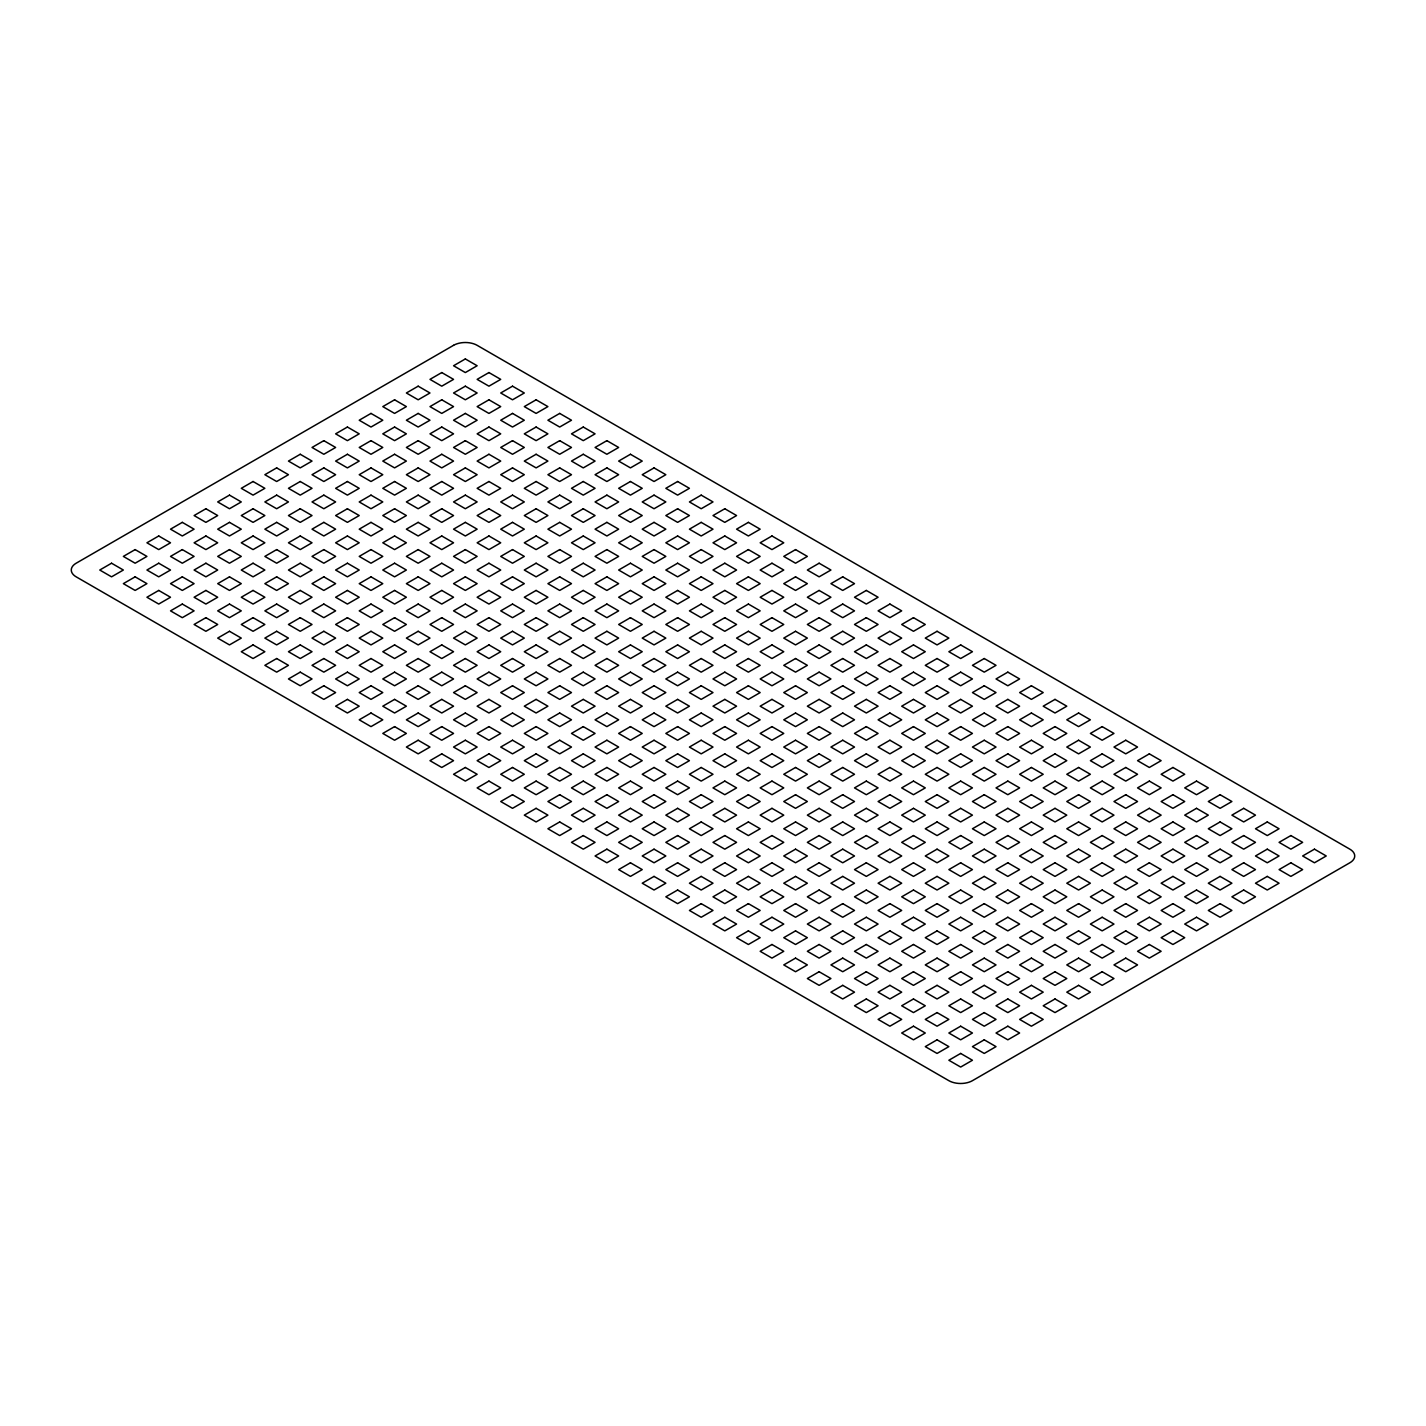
<?xml version="1.0" encoding="UTF-8"?>
<svg xmlns="http://www.w3.org/2000/svg" width="1426" height="1426" viewBox="0 0 1426 1426"><rect width="100%" height="100%" fill="white"/><g stroke="black" fill="none" stroke-linecap="round" stroke-linejoin="round"><path stroke-width="1.5" d="M453.557 345.324L76.166 563.217A16.684 9.626 0 0 0 76.166 576.835L948.86 1080.676A16.684 9.626 0 0 0 972.443 1080.676L1349.834 862.783A16.684 9.626 0 0 0 1349.834 849.165L477.14 345.324A16.684 9.626 0 0 0 453.557 345.324M111.549 563.217L99.767 570.026L111.549 576.835L123.349 570.026L111.549 563.217M135.131 549.598L123.349 556.407L135.131 563.217L146.931 556.407L135.131 549.598M158.732 535.98L146.931 542.789L158.732 549.598L170.514 542.789L158.732 535.98M182.314 522.362L170.514 529.171L182.314 535.98L194.096 529.171L182.314 522.362M205.897 508.743L194.096 515.552L205.897 522.362L217.697 515.552L205.897 508.743M229.479 495.125L217.697 501.934L229.479 508.743L241.279 501.934L229.479 495.125M253.062 481.507L241.279 488.316L253.062 495.125L264.862 488.316L253.062 481.507M276.662 467.888L264.862 474.698L276.662 481.507L288.444 474.698L276.662 467.888M300.244 454.27L288.444 461.079L300.244 467.888L312.027 461.079L300.244 454.27M323.827 440.652L312.027 447.461L323.827 454.27L335.627 447.461L323.827 440.652M347.409 427.034L335.627 433.843L347.409 440.652L359.209 433.843L347.409 427.034M370.992 413.415L359.209 420.224L370.992 427.034L382.792 420.224L370.992 413.415M394.592 399.797L382.792 406.606L394.592 413.415L406.374 406.606L394.592 399.797M418.174 386.179L406.374 392.988L418.174 399.797L429.975 392.988L418.174 386.179M441.757 372.56L429.975 379.369L441.757 386.179L453.557 379.369L441.757 372.56M465.339 358.942L453.557 365.751L465.339 372.56L477.14 365.751L465.339 358.942M135.131 576.835L123.349 583.644L135.131 590.435L146.931 583.644L135.131 576.835M158.732 563.217L146.931 570.026L158.732 576.835L170.514 570.026L158.732 563.217M182.314 549.598L170.514 556.407L182.314 563.217L194.096 556.407L182.314 549.598M205.897 535.98L194.096 542.789L205.897 549.598L217.697 542.789L205.897 535.98M229.479 522.362L217.697 529.171L229.479 535.98L241.279 529.171L229.479 522.362M253.062 508.743L241.279 515.552L253.062 522.362L264.862 515.552L253.062 508.743M276.662 495.125L264.862 501.934L276.662 508.743L288.444 501.934L276.662 495.125M300.244 481.507L288.444 488.316L300.244 495.125L312.027 488.316L300.244 481.507M323.827 467.888L312.027 474.698L323.827 481.507L335.627 474.698L323.827 467.888M347.409 454.27L335.627 461.079L347.409 467.888L359.209 461.079L347.409 454.27M370.992 440.652L359.209 447.461L370.992 454.27L382.792 447.461L370.992 440.652M394.592 427.034L382.792 433.843L394.592 440.652L406.374 433.843L394.592 427.034M418.174 413.415L406.374 420.224L418.174 427.034L429.975 420.224L418.174 413.415M441.757 399.797L429.975 406.606L441.757 413.415L453.557 406.606L441.757 399.797M465.339 386.179L453.557 392.988L465.339 399.797L477.14 392.988L465.339 386.179M488.94 372.56L477.14 379.369L488.94 386.179L500.722 379.369L488.94 372.56M158.732 590.435L146.931 597.244L158.732 604.054L170.514 597.244L158.732 590.435M182.314 576.835L170.514 583.644L182.314 590.435L194.096 583.644L182.314 576.835M205.897 563.217L194.096 570.026L205.897 576.835L217.697 570.026L205.897 563.217M229.479 549.598L217.697 556.407L229.479 563.217L241.279 556.407L229.479 549.598M253.062 535.98L241.279 542.789L253.062 549.598L264.862 542.789L253.062 535.98M276.662 522.362L264.862 529.171L276.662 535.98L288.444 529.171L276.662 522.362M300.244 508.743L288.444 515.552L300.244 522.362L312.027 515.552L300.244 508.743M323.827 495.125L312.027 501.934L323.827 508.743L335.627 501.934L323.827 495.125M347.409 481.507L335.627 488.316L347.409 495.125L359.209 488.316L347.409 481.507M370.992 467.888L359.209 474.698L370.992 481.507L382.792 474.698L370.992 467.888M394.592 454.27L382.792 461.079L394.592 467.888L406.374 461.079L394.592 454.27M418.174 440.652L406.374 447.461L418.174 454.27L429.975 447.461L418.174 440.652M441.757 427.034L429.975 433.843L441.757 440.652L453.557 433.843L441.757 427.034M465.339 413.415L453.557 420.224L465.339 427.034L477.14 420.224L465.339 413.415M488.94 399.797L477.14 406.606L488.94 413.415L500.722 406.606L488.94 399.797M512.522 386.179L500.722 392.988L512.522 399.797L524.305 392.988L512.522 386.179M182.314 604.054L170.514 610.863L182.314 617.672L194.096 610.863L182.314 604.054M205.897 590.435L194.096 597.244L205.897 604.054L217.697 597.244L205.897 590.435M229.479 576.835L217.697 583.644L229.479 590.435L241.279 583.644L229.479 576.835M253.062 563.217L241.279 570.026L253.062 576.835L264.862 570.026L253.062 563.217M276.662 549.598L264.862 556.407L276.662 563.217L288.444 556.407L276.662 549.598M300.244 535.98L288.444 542.789L300.244 549.598L312.027 542.789L300.244 535.98M323.827 522.362L312.027 529.171L323.827 535.98L335.627 529.171L323.827 522.362M347.409 508.743L335.627 515.552L347.409 522.362L359.209 515.552L347.409 508.743M370.992 495.125L359.209 501.934L370.992 508.743L382.792 501.934L370.992 495.125M394.592 481.507L382.792 488.316L394.592 495.125L406.374 488.316L394.592 481.507M418.174 467.888L406.374 474.698L418.174 481.507L429.975 474.698L418.174 467.888M441.757 454.27L429.975 461.079L441.757 467.888L453.557 461.079L441.757 454.27M465.339 440.652L453.557 447.461L465.339 454.27L477.14 447.461L465.339 440.652M488.94 427.034L477.14 433.843L488.94 440.652L500.722 433.843L488.94 427.034M512.522 413.415L500.722 420.224L512.522 427.034L524.305 420.224L512.522 413.415M536.105 399.797L524.305 406.606L536.105 413.415L547.905 406.606L536.105 399.797M205.897 617.672L194.096 624.481L205.897 631.29L217.697 624.481L205.897 617.672M229.479 604.054L217.697 610.863L229.479 617.672L241.279 610.863L229.479 604.054M253.062 590.435L241.279 597.244L253.062 604.054L264.862 597.244L253.062 590.435M276.662 576.835L264.862 583.644L276.662 590.435L288.444 583.644L276.662 576.835M300.244 563.217L288.444 570.026L300.244 576.835L312.027 570.026L300.244 563.217M323.827 549.598L312.027 556.407L323.827 563.217L335.627 556.407L323.827 549.598M347.409 535.98L335.627 542.789L347.409 549.598L359.209 542.789L347.409 535.98M370.992 522.362L359.209 529.171L370.992 535.98L382.792 529.171L370.992 522.362M394.592 508.743L382.792 515.552L394.592 522.362L406.374 515.552L394.592 508.743M418.174 495.125L406.374 501.934L418.174 508.743L429.975 501.934L418.174 495.125M441.757 481.507L429.975 488.316L441.757 495.125L453.557 488.316L441.757 481.507M465.339 467.888L453.557 474.698L465.339 481.507L477.14 474.698L465.339 467.888M488.94 454.27L477.14 461.079L488.94 467.888L500.722 461.079L488.94 454.27M512.522 440.652L500.722 447.461L512.522 454.27L524.305 447.461L512.522 440.652M536.105 427.034L524.305 433.843L536.105 440.652L547.905 433.843L536.105 427.034M559.687 413.415L547.905 420.224L559.687 427.034L571.487 420.224L559.687 413.415M229.479 631.29L217.697 638.099L229.479 644.909L241.279 638.099L229.479 631.29M253.062 617.672L241.279 624.481L253.062 631.29L264.862 624.481L253.062 617.672M276.662 604.054L264.862 610.863L276.662 617.672L288.444 610.863L276.662 604.054M300.244 590.435L288.444 597.244L300.244 604.054L312.027 597.244L300.244 590.435M323.827 576.835L312.027 583.644L323.827 590.435L335.627 583.644L323.827 576.835M347.409 563.217L335.627 570.026L347.409 576.835L359.209 570.026L347.409 563.217M370.992 549.598L359.209 556.407L370.992 563.217L382.792 556.407L370.992 549.598M394.592 535.98L382.792 542.789L394.592 549.598L406.374 542.789L394.592 535.98M418.174 522.362L406.374 529.171L418.174 535.98L429.975 529.171L418.174 522.362M441.757 508.743L429.975 515.552L441.757 522.362L453.557 515.552L441.757 508.743M465.339 495.125L453.557 501.934L465.339 508.743L477.14 501.934L465.339 495.125M488.94 481.507L477.14 488.316L488.94 495.125L500.722 488.316L488.94 481.507M512.522 467.888L500.722 474.698L512.522 481.507L524.305 474.698L512.522 467.888M536.105 454.27L524.305 461.079L536.105 467.888L547.905 461.079L536.105 454.27M559.687 440.652L547.905 447.461L559.687 454.27L571.487 447.461L559.687 440.652M583.27 427.034L571.487 433.843L583.27 440.652L595.07 433.843L583.27 427.034M253.062 644.909L241.279 651.718L253.062 658.527L264.862 651.718L253.062 644.909M276.662 631.29L264.862 638.099L276.662 644.909L288.444 638.099L276.662 631.29M300.244 617.672L288.444 624.481L300.244 631.29L312.027 624.481L300.244 617.672M323.827 604.054L312.027 610.863L323.827 617.672L335.627 610.863L323.827 604.054M347.409 590.435L335.627 597.244L347.409 604.054L359.209 597.244L347.409 590.435M370.992 576.835L359.209 583.644L370.992 590.435L382.792 583.644L370.992 576.835M394.592 563.217L382.792 570.026L394.592 576.835L406.374 570.026L394.592 563.217M418.174 549.598L406.374 556.407L418.174 563.217L429.975 556.407L418.174 549.598M441.757 535.98L429.975 542.789L441.757 549.598L453.557 542.789L441.757 535.98M465.339 522.362L453.557 529.171L465.339 535.98L477.14 529.171L465.339 522.362M488.94 508.743L477.14 515.552L488.94 522.362L500.722 515.552L488.94 508.743M512.522 495.125L500.722 501.934L512.522 508.743L524.305 501.934L512.522 495.125M536.105 481.507L524.305 488.316L536.105 495.125L547.905 488.316L536.105 481.507M559.687 467.888L547.905 474.698L559.687 481.507L571.487 474.698L559.687 467.888M583.27 454.27L571.487 461.079L583.27 467.888L595.07 461.079L583.27 454.27M606.87 440.652L595.07 447.461L606.87 454.27L618.652 447.461L606.87 440.652M276.662 658.527L264.862 665.336L276.662 672.145L288.444 665.336L276.662 658.527M300.244 644.909L288.444 651.718L300.244 658.527L312.027 651.718L300.244 644.909M323.827 631.29L312.027 638.099L323.827 644.909L335.627 638.099L323.827 631.29M347.409 617.672L335.627 624.481L347.409 631.29L359.209 624.481L347.409 617.672M370.992 604.054L359.209 610.863L370.992 617.672L382.792 610.863L370.992 604.054M394.592 590.435L382.792 597.244L394.592 604.054L406.374 597.244L394.592 590.435M418.174 576.835L406.374 583.644L418.174 590.435L429.975 583.644L418.174 576.835M441.757 563.217L429.975 570.026L441.757 576.835L453.557 570.026L441.757 563.217M465.339 549.598L453.557 556.407L465.339 563.217L477.14 556.407L465.339 549.598M488.94 535.98L477.14 542.789L488.94 549.598L500.722 542.789L488.94 535.98M512.522 522.362L500.722 529.171L512.522 535.98L524.305 529.171L512.522 522.362M536.105 508.743L524.305 515.552L536.105 522.362L547.905 515.552L536.105 508.743M559.687 495.125L547.905 501.934L559.687 508.743L571.487 501.934L559.687 495.125M583.27 481.507L571.487 488.316L583.27 495.125L595.07 488.316L583.27 481.507M606.87 467.888L595.07 474.698L606.87 481.507L618.652 474.698L606.87 467.888M630.452 454.27L618.652 461.079L630.452 467.888L642.235 461.079L630.452 454.27M300.244 672.145L288.444 678.954L300.244 685.763L312.027 678.954L300.244 672.145M323.827 658.527L312.027 665.336L323.827 672.145L335.627 665.336L323.827 658.527M347.409 644.909L335.627 651.718L347.409 658.527L359.209 651.718L347.409 644.909M370.992 631.29L359.209 638.099L370.992 644.909L382.792 638.099L370.992 631.29M394.592 617.672L382.792 624.481L394.592 631.29L406.374 624.481L394.592 617.672M418.174 604.054L406.374 610.863L418.174 617.672L429.975 610.863L418.174 604.054M441.757 590.435L429.975 597.244L441.757 604.054L453.557 597.244L441.757 590.435M465.339 576.835L453.557 583.644L465.339 590.435L477.14 583.644L465.339 576.835M488.94 563.217L477.14 570.026L488.94 576.835L500.722 570.026L488.94 563.217M512.522 549.598L500.722 556.407L512.522 563.217L524.305 556.407L512.522 549.598M536.105 535.98L524.305 542.789L536.105 549.598L547.905 542.789L536.105 535.98M559.687 522.362L547.905 529.171L559.687 535.98L571.487 529.171L559.687 522.362M583.27 508.743L571.487 515.552L583.27 522.362L595.07 515.552L583.27 508.743M606.87 495.125L595.07 501.934L606.87 508.743L618.652 501.934L606.87 495.125M630.452 481.507L618.652 488.316L630.452 495.125L642.235 488.316L630.452 481.507M654.035 467.888L642.235 474.698L654.035 481.507L665.835 474.698L654.035 467.888M323.827 685.763L312.027 692.573L323.827 699.382L335.627 692.573L323.827 685.763M347.409 672.145L335.627 678.954L347.409 685.763L359.209 678.954L347.409 672.145M370.992 658.527L359.209 665.336L370.992 672.145L382.792 665.336L370.992 658.527M394.592 644.909L382.792 651.718L394.592 658.527L406.374 651.718L394.592 644.909M418.174 631.29L406.374 638.099L418.174 644.909L429.975 638.099L418.174 631.29M441.757 617.672L429.975 624.481L441.757 631.29L453.557 624.481L441.757 617.672M465.339 604.054L453.557 610.863L465.339 617.672L477.14 610.863L465.339 604.054M488.94 590.435L477.14 597.244L488.94 604.054L500.722 597.244L488.94 590.435M512.522 576.835L500.722 583.644L512.522 590.435L524.305 583.644L512.522 576.835M536.105 563.217L524.305 570.026L536.105 576.835L547.905 570.026L536.105 563.217M559.687 549.598L547.905 556.407L559.687 563.217L571.487 556.407L559.687 549.598M583.27 535.98L571.487 542.789L583.27 549.598L595.07 542.789L583.27 535.98M606.87 522.362L595.07 529.171L606.87 535.98L618.652 529.171L606.87 522.362M630.452 508.743L618.652 515.552L630.452 522.362L642.235 515.552L630.452 508.743M654.035 495.125L642.235 501.934L654.035 508.743L665.835 501.934L654.035 495.125M677.617 481.507L665.835 488.316L677.617 495.125L689.418 488.316L677.617 481.507M347.409 699.382L335.627 706.191L347.409 713L359.209 706.191L347.409 699.382M370.992 685.763L359.209 692.573L370.992 699.382L382.792 692.573L370.992 685.763M394.592 672.145L382.792 678.954L394.592 685.763L406.374 678.954L394.592 672.145M418.174 658.527L406.374 665.336L418.174 672.145L429.975 665.336L418.174 658.527M441.757 644.909L429.975 651.718L441.757 658.527L453.557 651.718L441.757 644.909M465.339 631.29L453.557 638.099L465.339 644.909L477.14 638.099L465.339 631.29M488.94 617.672L477.14 624.481L488.94 631.29L500.722 624.481L488.94 617.672M512.522 604.054L500.722 610.863L512.522 617.672L524.305 610.863L512.522 604.054M536.105 590.435L524.305 597.244L536.105 604.054L547.905 597.244L536.105 590.435M559.687 576.835L547.905 583.644L559.687 590.435L571.487 583.644L559.687 576.835M583.27 563.217L571.487 570.026L583.27 576.835L595.07 570.026L583.27 563.217M606.87 549.598L595.07 556.407L606.87 563.217L618.652 556.407L606.87 549.598M630.452 535.98L618.652 542.789L630.452 549.598L642.235 542.789L630.452 535.98M654.035 522.362L642.235 529.171L654.035 535.98L665.835 529.171L654.035 522.362M677.617 508.743L665.835 515.552L677.617 522.362L689.418 515.552L677.617 508.743M701.2 495.125L689.418 501.934L701.2 508.743L713 501.934L701.2 495.125M370.992 713L359.209 719.809L370.992 726.618L382.792 719.809L370.992 713M394.592 699.382L382.792 706.191L394.592 713L406.374 706.191L394.592 699.382M418.174 685.763L406.374 692.573L418.174 699.382L429.975 692.573L418.174 685.763M441.757 672.145L429.975 678.954L441.757 685.763L453.557 678.954L441.757 672.145M465.339 658.527L453.557 665.336L465.339 672.145L477.14 665.336L465.339 658.527M488.94 644.909L477.14 651.718L488.94 658.527L500.722 651.718L488.94 644.909M512.522 631.29L500.722 638.099L512.522 644.909L524.305 638.099L512.522 631.29M536.105 617.672L524.305 624.481L536.105 631.29L547.905 624.481L536.105 617.672M559.687 604.054L547.905 610.863L559.687 617.672L571.487 610.863L559.687 604.054M583.27 590.435L571.487 597.244L583.27 604.054L595.07 597.244L583.27 590.435M606.87 576.835L595.07 583.644L606.87 590.435L618.652 583.644L606.87 576.835M630.452 563.217L618.652 570.026L630.452 576.835L642.235 570.026L630.452 563.217M654.035 549.598L642.235 556.407L654.035 563.217L665.835 556.407L654.035 549.598M677.617 535.98L665.835 542.789L677.617 549.598L689.418 542.789L677.617 535.98M701.2 522.362L689.418 529.171L701.2 535.98L713 529.171L701.2 522.362M724.8 508.743L713 515.552L724.8 522.362L736.582 515.552L724.8 508.743M394.592 726.618L382.792 733.427L394.592 740.237L406.374 733.427L394.592 726.618M418.174 713L406.374 719.809L418.174 726.618L429.975 719.809L418.174 713M441.757 699.382L429.975 706.191L441.757 713L453.557 706.191L441.757 699.382M465.339 685.763L453.557 692.573L465.339 699.382L477.14 692.573L465.339 685.763M488.94 672.145L477.14 678.954L488.94 685.763L500.722 678.954L488.94 672.145M512.522 658.527L500.722 665.336L512.522 672.145L524.305 665.336L512.522 658.527M536.105 644.909L524.305 651.718L536.105 658.527L547.905 651.718L536.105 644.909M559.687 631.29L547.905 638.099L559.687 644.909L571.487 638.099L559.687 631.29M583.27 617.672L571.487 624.481L583.27 631.29L595.07 624.481L583.27 617.672M606.87 604.054L595.07 610.863L606.87 617.672L618.652 610.863L606.87 604.054M630.452 590.435L618.652 597.244L630.452 604.054L642.235 597.244L630.452 590.435M654.035 576.835L642.235 583.644L654.035 590.435L665.835 583.644L654.035 576.835M677.617 563.217L665.835 570.026L677.617 576.835L689.418 570.026L677.617 563.217M701.2 549.598L689.418 556.407L701.2 563.217L713 556.407L701.2 549.598M724.8 535.98L713 542.789L724.8 549.598L736.582 542.789L724.8 535.98M748.383 522.362L736.582 529.171L748.383 535.98L760.165 529.171L748.383 522.362M418.174 740.237L406.374 747.046L418.174 753.855L429.975 747.046L418.174 740.237M441.757 726.618L429.975 733.427L441.757 740.237L453.557 733.427L441.757 726.618M465.339 713L453.557 719.809L465.339 726.618L477.14 719.809L465.339 713M488.94 699.382L477.14 706.191L488.94 713L500.722 706.191L488.94 699.382M512.522 685.763L500.722 692.573L512.522 699.382L524.305 692.573L512.522 685.763M536.105 672.145L524.305 678.954L536.105 685.763L547.905 678.954L536.105 672.145M559.687 658.527L547.905 665.336L559.687 672.145L571.487 665.336L559.687 658.527M583.27 644.909L571.487 651.718L583.27 658.527L595.07 651.718L583.27 644.909M606.87 631.29L595.07 638.099L606.87 644.909L618.652 638.099L606.87 631.29M630.452 617.672L618.652 624.481L630.452 631.29L642.235 624.481L630.452 617.672M654.035 604.054L642.235 610.863L654.035 617.672L665.835 610.863L654.035 604.054M677.617 590.435L665.835 597.244L677.617 604.054L689.418 597.244L677.617 590.435M701.2 576.835L689.418 583.644L701.2 590.435L713 583.644L701.2 576.835M724.8 563.217L713 570.026L724.8 576.835L736.582 570.026L724.8 563.217M748.383 549.598L736.582 556.407L748.383 563.217L760.165 556.407L748.383 549.598M771.965 535.98L760.165 542.789L771.965 549.598L783.765 542.789L771.965 535.98M441.757 753.855L429.975 760.664L441.757 767.473L453.557 760.664L441.757 753.855M465.339 740.237L453.557 747.046L465.339 753.855L477.14 747.046L465.339 740.237M488.94 726.618L477.14 733.427L488.94 740.237L500.722 733.427L488.94 726.618M512.522 713L500.722 719.809L512.522 726.618L524.305 719.809L512.522 713M536.105 699.382L524.305 706.191L536.105 713L547.905 706.191L536.105 699.382M559.687 685.763L547.905 692.573L559.687 699.382L571.487 692.573L559.687 685.763M583.27 672.145L571.487 678.954L583.27 685.763L595.07 678.954L583.27 672.145M606.87 658.527L595.07 665.336L606.87 672.145L618.652 665.336L606.87 658.527M630.452 644.909L618.652 651.718L630.452 658.527L642.235 651.718L630.452 644.909M654.035 631.29L642.235 638.099L654.035 644.909L665.835 638.099L654.035 631.29M677.617 617.672L665.835 624.481L677.617 631.29L689.418 624.481L677.617 617.672M701.2 604.054L689.418 610.863L701.2 617.672L713 610.863L701.2 604.054M724.8 590.435L713 597.244L724.8 604.054L736.582 597.244L724.8 590.435M748.383 576.835L736.582 583.644L748.383 590.435L760.165 583.644L748.383 576.835M771.965 563.217L760.165 570.026L771.965 576.835L783.765 570.026L771.965 563.217M795.548 549.598L783.765 556.407L795.548 563.217L807.348 556.407L795.548 549.598M465.339 767.473L453.557 774.282L465.339 781.091L477.14 774.282L465.339 767.473M488.94 753.855L477.14 760.664L488.94 767.473L500.722 760.664L488.94 753.855M512.522 740.237L500.722 747.046L512.522 753.855L524.305 747.046L512.522 740.237M536.105 726.618L524.305 733.427L536.105 740.237L547.905 733.427L536.105 726.618M559.687 713L547.905 719.809L559.687 726.618L571.487 719.809L559.687 713M583.27 699.382L571.487 706.191L583.27 713L595.07 706.191L583.27 699.382M606.87 685.763L595.07 692.573L606.87 699.382L618.652 692.573L606.87 685.763M630.452 672.145L618.652 678.954L630.452 685.763L642.235 678.954L630.452 672.145M654.035 658.527L642.235 665.336L654.035 672.145L665.835 665.336L654.035 658.527M677.617 644.909L665.835 651.718L677.617 658.527L689.418 651.718L677.617 644.909M701.2 631.29L689.418 638.099L701.2 644.909L713 638.099L701.2 631.29M724.8 617.672L713 624.481L724.8 631.29L736.582 624.481L724.8 617.672M748.383 604.054L736.582 610.863L748.383 617.672L760.165 610.863L748.383 604.054M771.965 590.435L760.165 597.244L771.965 604.054L783.765 597.244L771.965 590.435M795.548 576.835L783.765 583.644L795.548 590.435L807.348 583.644L795.548 576.835M819.13 563.217L807.348 570.026L819.13 576.835L830.93 570.026L819.13 563.217M488.94 781.091L477.14 787.901L488.94 794.71L500.722 787.901L488.94 781.091M512.522 767.473L500.722 774.282L512.522 781.091L524.305 774.282L512.522 767.473M536.105 753.855L524.305 760.664L536.105 767.473L547.905 760.664L536.105 753.855M559.687 740.237L547.905 747.046L559.687 753.855L571.487 747.046L559.687 740.237M583.27 726.618L571.487 733.427L583.27 740.237L595.07 733.427L583.27 726.618M606.87 713L595.07 719.809L606.87 726.618L618.652 719.809L606.87 713M630.452 699.382L618.652 706.191L630.452 713L642.235 706.191L630.452 699.382M654.035 685.763L642.235 692.573L654.035 699.382L665.835 692.573L654.035 685.763M677.617 672.145L665.835 678.954L677.617 685.763L689.418 678.954L677.617 672.145M701.2 658.527L689.418 665.336L701.2 672.145L713 665.336L701.2 658.527M724.8 644.909L713 651.718L724.8 658.527L736.582 651.718L724.8 644.909M748.383 631.29L736.582 638.099L748.383 644.909L760.165 638.099L748.383 631.29M771.965 617.672L760.165 624.481L771.965 631.29L783.765 624.481L771.965 617.672M795.548 604.054L783.765 610.863L795.548 617.672L807.348 610.863L795.548 604.054M819.13 590.435L807.348 597.244L819.13 604.054L830.93 597.244L819.13 590.435M842.73 576.835L830.93 583.644L842.73 590.435L854.513 583.644L842.73 576.835M512.522 794.71L500.722 801.519L512.522 808.328L524.305 801.519L512.522 794.71M536.105 781.091L524.305 787.901L536.105 794.71L547.905 787.901L536.105 781.091M559.687 767.473L547.905 774.282L559.687 781.091L571.487 774.282L559.687 767.473M583.27 753.855L571.487 760.664L583.27 767.473L595.07 760.664L583.27 753.855M606.87 740.237L595.07 747.046L606.87 753.855L618.652 747.046L606.87 740.237M630.452 726.618L618.652 733.427L630.452 740.237L642.235 733.427L630.452 726.618M654.035 713L642.235 719.809L654.035 726.618L665.835 719.809L654.035 713M677.617 699.382L665.835 706.191L677.617 713L689.418 706.191L677.617 699.382M701.2 685.763L689.418 692.573L701.2 699.382L713 692.573L701.2 685.763M724.8 672.145L713 678.954L724.8 685.763L736.582 678.954L724.8 672.145M748.383 658.527L736.582 665.336L748.383 672.145L760.165 665.336L748.383 658.527M771.965 644.909L760.165 651.718L771.965 658.527L783.765 651.718L771.965 644.909M795.548 631.29L783.765 638.099L795.548 644.909L807.348 638.099L795.548 631.29M819.13 617.672L807.348 624.481L819.13 631.29L830.93 624.481L819.13 617.672M842.73 604.054L830.93 610.863L842.73 617.672L854.513 610.863L842.73 604.054M866.313 590.435L854.513 597.244L866.313 604.054L878.095 597.244L866.313 590.435M536.105 808.328L524.305 815.137L536.105 821.946L547.905 815.137L536.105 808.328M559.687 794.71L547.905 801.519L559.687 808.328L571.487 801.519L559.687 794.71M583.27 781.091L571.487 787.901L583.27 794.71L595.07 787.901L583.27 781.091M606.87 767.473L595.07 774.282L606.87 781.091L618.652 774.282L606.87 767.473M630.452 753.855L618.652 760.664L630.452 767.473L642.235 760.664L630.452 753.855M654.035 740.237L642.235 747.046L654.035 753.855L665.835 747.046L654.035 740.237M677.617 726.618L665.835 733.427L677.617 740.237L689.418 733.427L677.617 726.618M701.2 713L689.418 719.809L701.2 726.618L713 719.809L701.2 713M724.8 699.382L713 706.191L724.8 713L736.582 706.191L724.8 699.382M748.383 685.763L736.582 692.573L748.383 699.382L760.165 692.573L748.383 685.763M771.965 672.145L760.165 678.954L771.965 685.763L783.765 678.954L771.965 672.145M795.548 658.527L783.765 665.336L795.548 672.145L807.348 665.336L795.548 658.527M819.13 644.909L807.348 651.718L819.13 658.527L830.93 651.718L819.13 644.909M842.73 631.29L830.93 638.099L842.73 644.909L854.513 638.099L842.73 631.29M866.313 617.672L854.513 624.481L866.313 631.29L878.095 624.481L866.313 617.672M889.895 604.054L878.095 610.863L889.895 617.672L901.695 610.863L889.895 604.054M559.687 821.946L547.905 828.756L559.687 835.565L571.487 828.756L559.687 821.946M583.27 808.328L571.487 815.137L583.27 821.946L595.07 815.137L583.27 808.328M606.87 794.71L595.07 801.519L606.87 808.328L618.652 801.519L606.87 794.71M630.452 781.091L618.652 787.901L630.452 794.71L642.235 787.901L630.452 781.091M654.035 767.473L642.235 774.282L654.035 781.091L665.835 774.282L654.035 767.473M677.617 753.855L665.835 760.664L677.617 767.473L689.418 760.664L677.617 753.855M701.2 740.237L689.418 747.046L701.2 753.855L713 747.046L701.2 740.237M724.8 726.618L713 733.427L724.8 740.237L736.582 733.427L724.8 726.618M748.383 713L736.582 719.809L748.383 726.618L760.165 719.809L748.383 713M771.965 699.382L760.165 706.191L771.965 713L783.765 706.191L771.965 699.382M795.548 685.763L783.765 692.573L795.548 699.382L807.348 692.573L795.548 685.763M819.13 672.145L807.348 678.954L819.13 685.763L830.93 678.954L819.13 672.145M842.73 658.527L830.93 665.336L842.73 672.145L854.513 665.336L842.73 658.527M866.313 644.909L854.513 651.718L866.313 658.527L878.095 651.718L866.313 644.909M889.895 631.29L878.095 638.099L889.895 644.909L901.695 638.099L889.895 631.29M913.478 617.672L901.695 624.481L913.478 631.29L925.278 624.481L913.478 617.672M583.27 835.565L571.487 842.356L583.27 849.165L595.07 842.356L583.27 835.565M606.87 821.946L595.07 828.756L606.87 835.565L618.652 828.756L606.87 821.946M630.452 808.328L618.652 815.137L630.452 821.946L642.235 815.137L630.452 808.328M654.035 794.71L642.235 801.519L654.035 808.328L665.835 801.519L654.035 794.71M677.617 781.091L665.835 787.901L677.617 794.71L689.418 787.901L677.617 781.091M701.2 767.473L689.418 774.282L701.2 781.091L713 774.282L701.2 767.473M724.8 753.855L713 760.664L724.8 767.473L736.582 760.664L724.8 753.855M748.383 740.237L736.582 747.046L748.383 753.855L760.165 747.046L748.383 740.237M771.965 726.618L760.165 733.427L771.965 740.237L783.765 733.427L771.965 726.618M795.548 713L783.765 719.809L795.548 726.618L807.348 719.809L795.548 713M819.13 699.382L807.348 706.191L819.13 713L830.93 706.191L819.13 699.382M842.73 685.763L830.93 692.573L842.73 699.382L854.513 692.573L842.73 685.763M866.313 672.145L854.513 678.954L866.313 685.763L878.095 678.954L866.313 672.145M889.895 658.527L878.095 665.336L889.895 672.145L901.695 665.336L889.895 658.527M913.478 644.909L901.695 651.718L913.478 658.527L925.278 651.718L913.478 644.909M937.06 631.29L925.278 638.099L937.06 644.909L948.86 638.099L937.06 631.29M606.87 849.165L595.07 855.974L606.87 862.783L618.652 855.974L606.87 849.165M630.452 835.565L618.652 842.356L630.452 849.165L642.235 842.356L630.452 835.565M654.035 821.946L642.235 828.756L654.035 835.565L665.835 828.756L654.035 821.946M677.617 808.328L665.835 815.137L677.617 821.946L689.418 815.137L677.617 808.328M701.2 794.71L689.418 801.519L701.2 808.328L713 801.519L701.2 794.71M724.8 781.091L713 787.901L724.8 794.71L736.582 787.901L724.8 781.091M748.383 767.473L736.582 774.282L748.383 781.091L760.165 774.282L748.383 767.473M771.965 753.855L760.165 760.664L771.965 767.473L783.765 760.664L771.965 753.855M795.548 740.237L783.765 747.046L795.548 753.855L807.348 747.046L795.548 740.237M819.13 726.618L807.348 733.427L819.13 740.237L830.93 733.427L819.13 726.618M842.73 713L830.93 719.809L842.73 726.618L854.513 719.809L842.73 713M866.313 699.382L854.513 706.191L866.313 713L878.095 706.191L866.313 699.382M889.895 685.763L878.095 692.573L889.895 699.382L901.695 692.573L889.895 685.763M913.478 672.145L901.695 678.954L913.478 685.763L925.278 678.954L913.478 672.145M937.06 658.527L925.278 665.336L937.06 672.145L948.86 665.336L937.06 658.527M960.661 644.909L948.86 651.718L960.661 658.527L972.443 651.718L960.661 644.909M630.452 862.783L618.652 869.593L630.452 876.402L642.235 869.593L630.452 862.783M654.035 849.165L642.235 855.974L654.035 862.783L665.835 855.974L654.035 849.165M677.617 835.565L665.835 842.356L677.617 849.165L689.418 842.356L677.617 835.565M701.2 821.946L689.418 828.756L701.2 835.565L713 828.756L701.2 821.946M724.8 808.328L713 815.137L724.8 821.946L736.582 815.137L724.8 808.328M748.383 794.71L736.582 801.519L748.383 808.328L760.165 801.519L748.383 794.71M771.965 781.091L760.165 787.901L771.965 794.71L783.765 787.901L771.965 781.091M795.548 767.473L783.765 774.282L795.548 781.091L807.348 774.282L795.548 767.473M819.13 753.855L807.348 760.664L819.13 767.473L830.93 760.664L819.13 753.855M842.73 740.237L830.93 747.046L842.73 753.855L854.513 747.046L842.73 740.237M866.313 726.618L854.513 733.427L866.313 740.237L878.095 733.427L866.313 726.618M889.895 713L878.095 719.809L889.895 726.618L901.695 719.809L889.895 713M913.478 699.382L901.695 706.191L913.478 713L925.278 706.191L913.478 699.382M937.06 685.763L925.278 692.573L937.06 699.382L948.86 692.573L937.06 685.763M960.661 672.145L948.86 678.954L960.661 685.763L972.443 678.954L960.661 672.145M984.243 658.527L972.443 665.336L984.243 672.145L996.025 665.336L984.243 658.527M654.035 876.402L642.235 883.211L654.035 890.02L665.835 883.211L654.035 876.402M677.617 862.783L665.835 869.593L677.617 876.402L689.418 869.593L677.617 862.783M701.2 849.165L689.418 855.974L701.2 862.783L713 855.974L701.2 849.165M724.8 835.565L713 842.356L724.8 849.165L736.582 842.356L724.8 835.565M748.383 821.946L736.582 828.756L748.383 835.565L760.165 828.756L748.383 821.946M771.965 808.328L760.165 815.137L771.965 821.946L783.765 815.137L771.965 808.328M795.548 794.71L783.765 801.519L795.548 808.328L807.348 801.519L795.548 794.71M819.13 781.091L807.348 787.901L819.13 794.71L830.93 787.901L819.13 781.091M842.73 767.473L830.93 774.282L842.73 781.091L854.513 774.282L842.73 767.473M866.313 753.855L854.513 760.664L866.313 767.473L878.095 760.664L866.313 753.855M889.895 740.237L878.095 747.046L889.895 753.855L901.695 747.046L889.895 740.237M913.478 726.618L901.695 733.427L913.478 740.237L925.278 733.427L913.478 726.618M937.06 713L925.278 719.809L937.06 726.618L948.86 719.809L937.06 713M960.661 699.382L948.86 706.191L960.661 713L972.443 706.191L960.661 699.382M984.243 685.763L972.443 692.573L984.243 699.382L996.025 692.573L984.243 685.763M1007.825 672.145L996.025 678.954L1007.825 685.763L1019.626 678.954L1007.825 672.145M677.617 890.02L665.835 896.829L677.617 903.638L689.418 896.829L677.617 890.02M701.2 876.402L689.418 883.211L701.2 890.02L713 883.211L701.2 876.402M724.8 862.783L713 869.593L724.8 876.402L736.582 869.593L724.8 862.783M748.383 849.165L736.582 855.974L748.383 862.783L760.165 855.974L748.383 849.165M771.965 835.565L760.165 842.356L771.965 849.165L783.765 842.356L771.965 835.565M795.548 821.946L783.765 828.756L795.548 835.565L807.348 828.756L795.548 821.946M819.13 808.328L807.348 815.137L819.13 821.946L830.93 815.137L819.13 808.328M842.73 794.71L830.93 801.519L842.73 808.328L854.513 801.519L842.73 794.71M866.313 781.091L854.513 787.901L866.313 794.71L878.095 787.901L866.313 781.091M889.895 767.473L878.095 774.282L889.895 781.091L901.695 774.282L889.895 767.473M913.478 753.855L901.695 760.664L913.478 767.473L925.278 760.664L913.478 753.855M937.06 740.237L925.278 747.046L937.06 753.855L948.86 747.046L937.06 740.237M960.661 726.618L948.86 733.427L960.661 740.237L972.443 733.427L960.661 726.618M984.243 713L972.443 719.809L984.243 726.618L996.025 719.809L984.243 713M1007.825 699.382L996.025 706.191L1007.825 713L1019.626 706.191L1007.825 699.382M1031.408 685.763L1019.626 692.573L1031.408 699.382L1043.208 692.573L1031.408 685.763M701.2 903.638L689.418 910.448L701.2 917.257L713 910.448L701.2 903.638M724.8 890.02L713 896.829L724.8 903.638L736.582 896.829L724.8 890.02M748.383 876.402L736.582 883.211L748.383 890.02L760.165 883.211L748.383 876.402M771.965 862.783L760.165 869.593L771.965 876.402L783.765 869.593L771.965 862.783M795.548 849.165L783.765 855.974L795.548 862.783L807.348 855.974L795.548 849.165M819.13 835.565L807.348 842.356L819.13 849.165L830.93 842.356L819.13 835.565M842.73 821.946L830.93 828.756L842.73 835.565L854.513 828.756L842.73 821.946M866.313 808.328L854.513 815.137L866.313 821.946L878.095 815.137L866.313 808.328M889.895 794.71L878.095 801.519L889.895 808.328L901.695 801.519L889.895 794.71M913.478 781.091L901.695 787.901L913.478 794.71L925.278 787.901L913.478 781.091M937.06 767.473L925.278 774.282L937.06 781.091L948.86 774.282L937.06 767.473M960.661 753.855L948.86 760.664L960.661 767.473L972.443 760.664L960.661 753.855M984.243 740.237L972.443 747.046L984.243 753.855L996.025 747.046L984.243 740.237M1007.825 726.618L996.025 733.427L1007.825 740.237L1019.626 733.427L1007.825 726.618M1031.408 713L1019.626 719.809L1031.408 726.618L1043.208 719.809L1031.408 713M1055.008 699.382L1043.208 706.191L1055.008 713L1066.791 706.191L1055.008 699.382M724.8 917.257L713 924.066L724.8 930.875L736.582 924.066L724.8 917.257M748.383 903.638L736.582 910.448L748.383 917.257L760.165 910.448L748.383 903.638M771.965 890.02L760.165 896.829L771.965 903.638L783.765 896.829L771.965 890.02M795.548 876.402L783.765 883.211L795.548 890.02L807.348 883.211L795.548 876.402M819.13 862.783L807.348 869.593L819.13 876.402L830.93 869.593L819.13 862.783M842.73 849.165L830.93 855.974L842.73 862.783L854.513 855.974L842.73 849.165M866.313 835.565L854.513 842.356L866.313 849.165L878.095 842.356L866.313 835.565M889.895 821.946L878.095 828.756L889.895 835.565L901.695 828.756L889.895 821.946M913.478 808.328L901.695 815.137L913.478 821.946L925.278 815.137L913.478 808.328M937.06 794.71L925.278 801.519L937.06 808.328L948.86 801.519L937.06 794.71M960.661 781.091L948.86 787.901L960.661 794.71L972.443 787.901L960.661 781.091M984.243 767.473L972.443 774.282L984.243 781.091L996.025 774.282L984.243 767.473M1007.825 753.855L996.025 760.664L1007.825 767.473L1019.626 760.664L1007.825 753.855M1031.408 740.237L1019.626 747.046L1031.408 753.855L1043.208 747.046L1031.408 740.237M1055.008 726.618L1043.208 733.427L1055.008 740.237L1066.791 733.427L1055.008 726.618M1078.591 713L1066.791 719.809L1078.591 726.618L1090.373 719.809L1078.591 713M748.383 930.875L736.582 937.684L748.383 944.493L760.165 937.684L748.383 930.875M771.965 917.257L760.165 924.066L771.965 930.875L783.765 924.066L771.965 917.257M795.548 903.638L783.765 910.448L795.548 917.257L807.348 910.448L795.548 903.638M819.13 890.02L807.348 896.829L819.13 903.638L830.93 896.829L819.13 890.02M842.73 876.402L830.93 883.211L842.73 890.02L854.513 883.211L842.73 876.402M866.313 862.783L854.513 869.593L866.313 876.402L878.095 869.593L866.313 862.783M889.895 849.165L878.095 855.974L889.895 862.783L901.695 855.974L889.895 849.165M913.478 835.565L901.695 842.356L913.478 849.165L925.278 842.356L913.478 835.565M937.06 821.946L925.278 828.756L937.06 835.565L948.86 828.756L937.06 821.946M960.661 808.328L948.86 815.137L960.661 821.946L972.443 815.137L960.661 808.328M984.243 794.71L972.443 801.519L984.243 808.328L996.025 801.519L984.243 794.71M1007.825 781.091L996.025 787.901L1007.825 794.71L1019.626 787.901L1007.825 781.091M1031.408 767.473L1019.626 774.282L1031.408 781.091L1043.208 774.282L1031.408 767.473M1055.008 753.855L1043.208 760.664L1055.008 767.473L1066.791 760.664L1055.008 753.855M1078.591 740.237L1066.791 747.046L1078.591 753.855L1090.373 747.046L1078.591 740.237M1102.173 726.618L1090.373 733.427L1102.173 740.237L1113.973 733.427L1102.173 726.618M771.965 944.493L760.165 951.302L771.965 958.112L783.765 951.302L771.965 944.493M795.548 930.875L783.765 937.684L795.548 944.493L807.348 937.684L795.548 930.875M819.13 917.257L807.348 924.066L819.13 930.875L830.93 924.066L819.13 917.257M842.73 903.638L830.93 910.448L842.73 917.257L854.513 910.448L842.73 903.638M866.313 890.02L854.513 896.829L866.313 903.638L878.095 896.829L866.313 890.02M889.895 876.402L878.095 883.211L889.895 890.02L901.695 883.211L889.895 876.402M913.478 862.783L901.695 869.593L913.478 876.402L925.278 869.593L913.478 862.783M937.06 849.165L925.278 855.974L937.06 862.783L948.86 855.974L937.06 849.165M960.661 835.565L948.86 842.356L960.661 849.165L972.443 842.356L960.661 835.565M984.243 821.946L972.443 828.756L984.243 835.565L996.025 828.756L984.243 821.946M1007.825 808.328L996.025 815.137L1007.825 821.946L1019.626 815.137L1007.825 808.328M1031.408 794.71L1019.626 801.519L1031.408 808.328L1043.208 801.519L1031.408 794.71M1055.008 781.091L1043.208 787.901L1055.008 794.71L1066.791 787.901L1055.008 781.091M1078.591 767.473L1066.791 774.282L1078.591 781.091L1090.373 774.282L1078.591 767.473M1102.173 753.855L1090.373 760.664L1102.173 767.473L1113.973 760.664L1102.173 753.855M1125.756 740.237L1113.973 747.046L1125.756 753.855L1137.556 747.046L1125.756 740.237M795.548 958.112L783.765 964.921L795.548 971.73L807.348 964.921L795.548 958.112M819.13 944.493L807.348 951.302L819.13 958.112L830.93 951.302L819.13 944.493M842.73 930.875L830.93 937.684L842.73 944.493L854.513 937.684L842.73 930.875M866.313 917.257L854.513 924.066L866.313 930.875L878.095 924.066L866.313 917.257M889.895 903.638L878.095 910.448L889.895 917.257L901.695 910.448L889.895 903.638M913.478 890.02L901.695 896.829L913.478 903.638L925.278 896.829L913.478 890.02M937.06 876.402L925.278 883.211L937.06 890.02L948.86 883.211L937.06 876.402M960.661 862.783L948.86 869.593L960.661 876.402L972.443 869.593L960.661 862.783M984.243 849.165L972.443 855.974L984.243 862.783L996.025 855.974L984.243 849.165M1007.825 835.565L996.025 842.356L1007.825 849.165L1019.626 842.356L1007.825 835.565M1031.408 821.946L1019.626 828.756L1031.408 835.565L1043.208 828.756L1031.408 821.946M1055.008 808.328L1043.208 815.137L1055.008 821.946L1066.791 815.137L1055.008 808.328M1078.591 794.71L1066.791 801.519L1078.591 808.328L1090.373 801.519L1078.591 794.71M1102.173 781.091L1090.373 787.901L1102.173 794.71L1113.973 787.901L1102.173 781.091M1125.756 767.473L1113.973 774.282L1125.756 781.091L1137.556 774.282L1125.756 767.473M1149.338 753.855L1137.556 760.664L1149.338 767.473L1161.138 760.664L1149.338 753.855M819.13 971.73L807.348 978.539L819.13 985.348L830.93 978.539L819.13 971.73M842.73 958.112L830.93 964.921L842.73 971.73L854.513 964.921L842.73 958.112M866.313 944.493L854.513 951.302L866.313 958.112L878.095 951.302L866.313 944.493M889.895 930.875L878.095 937.684L889.895 944.493L901.695 937.684L889.895 930.875M913.478 917.257L901.695 924.066L913.478 930.875L925.278 924.066L913.478 917.257M937.06 903.638L925.278 910.448L937.06 917.257L948.86 910.448L937.06 903.638M960.661 890.02L948.86 896.829L960.661 903.638L972.443 896.829L960.661 890.02M984.243 876.402L972.443 883.211L984.243 890.02L996.025 883.211L984.243 876.402M1007.825 862.783L996.025 869.593L1007.825 876.402L1019.626 869.593L1007.825 862.783M1031.408 849.165L1019.626 855.974L1031.408 862.783L1043.208 855.974L1031.408 849.165M1055.008 835.565L1043.208 842.356L1055.008 849.165L1066.791 842.356L1055.008 835.565M1078.591 821.946L1066.791 828.756L1078.591 835.565L1090.373 828.756L1078.591 821.946M1102.173 808.328L1090.373 815.137L1102.173 821.946L1113.973 815.137L1102.173 808.328M1125.756 794.71L1113.973 801.519L1125.756 808.328L1137.556 801.519L1125.756 794.71M1149.338 781.091L1137.556 787.901L1149.338 794.71L1161.138 787.901L1149.338 781.091M1172.938 767.473L1161.138 774.282L1172.938 781.091L1184.721 774.282L1172.938 767.473M842.73 985.348L830.93 992.157L842.73 998.966L854.513 992.157L842.73 985.348M866.313 971.73L854.513 978.539L866.313 985.348L878.095 978.539L866.313 971.73M889.895 958.112L878.095 964.921L889.895 971.73L901.695 964.921L889.895 958.112M913.478 944.493L901.695 951.302L913.478 958.112L925.278 951.302L913.478 944.493M937.06 930.875L925.278 937.684L937.06 944.493L948.86 937.684L937.06 930.875M960.661 917.257L948.86 924.066L960.661 930.875L972.443 924.066L960.661 917.257M984.243 903.638L972.443 910.448L984.243 917.257L996.025 910.448L984.243 903.638M1007.825 890.02L996.025 896.829L1007.825 903.638L1019.626 896.829L1007.825 890.02M1031.408 876.402L1019.626 883.211L1031.408 890.02L1043.208 883.211L1031.408 876.402M1055.008 862.783L1043.208 869.593L1055.008 876.402L1066.791 869.593L1055.008 862.783M1078.591 849.165L1066.791 855.974L1078.591 862.783L1090.373 855.974L1078.591 849.165M1102.173 835.565L1090.373 842.356L1102.173 849.165L1113.973 842.356L1102.173 835.565M1125.756 821.946L1113.973 828.756L1125.756 835.565L1137.556 828.756L1125.756 821.946M1149.338 808.328L1137.556 815.137L1149.338 821.946L1161.138 815.137L1149.338 808.328M1172.938 794.71L1161.138 801.519L1172.938 808.328L1184.721 801.519L1172.938 794.71M1196.521 781.091L1184.721 787.901L1196.521 794.71L1208.303 787.901L1196.521 781.091M866.313 998.966L854.513 1005.776L866.313 1012.585L878.095 1005.776L866.313 998.966M889.895 985.348L878.095 992.157L889.895 998.966L901.695 992.157L889.895 985.348M913.478 971.73L901.695 978.539L913.478 985.348L925.278 978.539L913.478 971.73M937.06 958.112L925.278 964.921L937.06 971.73L948.86 964.921L937.06 958.112M960.661 944.493L948.86 951.302L960.661 958.112L972.443 951.302L960.661 944.493M984.243 930.875L972.443 937.684L984.243 944.493L996.025 937.684L984.243 930.875M1007.825 917.257L996.025 924.066L1007.825 930.875L1019.626 924.066L1007.825 917.257M1031.408 903.638L1019.626 910.448L1031.408 917.257L1043.208 910.448L1031.408 903.638M1055.008 890.02L1043.208 896.829L1055.008 903.638L1066.791 896.829L1055.008 890.02M1078.591 876.402L1066.791 883.211L1078.591 890.02L1090.373 883.211L1078.591 876.402M1102.173 862.783L1090.373 869.593L1102.173 876.402L1113.973 869.593L1102.173 862.783M1125.756 849.165L1113.973 855.974L1125.756 862.783L1137.556 855.974L1125.756 849.165M1149.338 835.565L1137.556 842.356L1149.338 849.165L1161.138 842.356L1149.338 835.565M1172.938 821.946L1161.138 828.756L1172.938 835.565L1184.721 828.756L1172.938 821.946M1196.521 808.328L1184.721 815.137L1196.521 821.946L1208.303 815.137L1196.521 808.328M1220.103 794.71L1208.303 801.519L1220.103 808.328L1231.904 801.519L1220.103 794.71M889.895 1012.585L878.095 1019.394L889.895 1026.203L901.695 1019.394L889.895 1012.585M913.478 998.966L901.695 1005.776L913.478 1012.585L925.278 1005.776L913.478 998.966M937.06 985.348L925.278 992.157L937.06 998.966L948.86 992.157L937.06 985.348M960.661 971.73L948.86 978.539L960.661 985.348L972.443 978.539L960.661 971.73M984.243 958.112L972.443 964.921L984.243 971.73L996.025 964.921L984.243 958.112M1007.825 944.493L996.025 951.302L1007.825 958.112L1019.626 951.302L1007.825 944.493M1031.408 930.875L1019.626 937.684L1031.408 944.493L1043.208 937.684L1031.408 930.875M1055.008 917.257L1043.208 924.066L1055.008 930.875L1066.791 924.066L1055.008 917.257M1078.591 903.638L1066.791 910.448L1078.591 917.257L1090.373 910.448L1078.591 903.638M1102.173 890.02L1090.373 896.829L1102.173 903.638L1113.973 896.829L1102.173 890.02M1125.756 876.402L1113.973 883.211L1125.756 890.02L1137.556 883.211L1125.756 876.402M1149.338 862.783L1137.556 869.593L1149.338 876.402L1161.138 869.593L1149.338 862.783M1172.938 849.165L1161.138 855.974L1172.938 862.783L1184.721 855.974L1172.938 849.165M1196.521 835.565L1184.721 842.356L1196.521 849.165L1208.303 842.356L1196.521 835.565M1220.103 821.946L1208.303 828.756L1220.103 835.565L1231.904 828.756L1220.103 821.946M1243.686 808.328L1231.904 815.137L1243.686 821.946L1255.486 815.137L1243.686 808.328M913.478 1026.203L901.695 1033.012L913.478 1039.821L925.278 1033.012L913.478 1026.203M937.06 1012.585L925.278 1019.394L937.06 1026.203L948.86 1019.394L937.06 1012.585M960.661 998.966L948.86 1005.776L960.661 1012.585L972.443 1005.776L960.661 998.966M984.243 985.348L972.443 992.157L984.243 998.966L996.025 992.157L984.243 985.348M1007.825 971.73L996.025 978.539L1007.825 985.348L1019.626 978.539L1007.825 971.73M1031.408 958.112L1019.626 964.921L1031.408 971.73L1043.208 964.921L1031.408 958.112M1055.008 944.493L1043.208 951.302L1055.008 958.112L1066.791 951.302L1055.008 944.493M1078.591 930.875L1066.791 937.684L1078.591 944.493L1090.373 937.684L1078.591 930.875M1102.173 917.257L1090.373 924.066L1102.173 930.875L1113.973 924.066L1102.173 917.257M1125.756 903.638L1113.973 910.448L1125.756 917.257L1137.556 910.448L1125.756 903.638M1149.338 890.02L1137.556 896.829L1149.338 903.638L1161.138 896.829L1149.338 890.02M1172.938 876.402L1161.138 883.211L1172.938 890.02L1184.721 883.211L1172.938 876.402M1196.521 862.783L1184.721 869.593L1196.521 876.402L1208.303 869.593L1196.521 862.783M1220.103 849.165L1208.303 855.974L1220.103 862.783L1231.904 855.974L1220.103 849.165M1243.686 835.565L1231.904 842.356L1243.686 849.165L1255.486 842.356L1243.686 835.565M1267.268 821.946L1255.486 828.756L1267.268 835.565L1279.069 828.756L1267.268 821.946M937.06 1039.821L925.278 1046.631L937.06 1053.44L948.86 1046.631L937.06 1039.821M960.661 1026.203L948.86 1033.012L960.661 1039.821L972.443 1033.012L960.661 1026.203M984.243 1012.585L972.443 1019.394L984.243 1026.203L996.025 1019.394L984.243 1012.585M1007.825 998.966L996.025 1005.776L1007.825 1012.585L1019.626 1005.776L1007.825 998.966M1031.408 985.348L1019.626 992.157L1031.408 998.966L1043.208 992.157L1031.408 985.348M1055.008 971.73L1043.208 978.539L1055.008 985.348L1066.791 978.539L1055.008 971.73M1078.591 958.112L1066.791 964.921L1078.591 971.73L1090.373 964.921L1078.591 958.112M1102.173 944.493L1090.373 951.302L1102.173 958.112L1113.973 951.302L1102.173 944.493M1125.756 930.875L1113.973 937.684L1125.756 944.493L1137.556 937.684L1125.756 930.875M1149.338 917.257L1137.556 924.066L1149.338 930.875L1161.138 924.066L1149.338 917.257M1172.938 903.638L1161.138 910.448L1172.938 917.257L1184.721 910.448L1172.938 903.638M1196.521 890.02L1184.721 896.829L1196.521 903.638L1208.303 896.829L1196.521 890.02M1220.103 876.402L1208.303 883.211L1220.103 890.02L1231.904 883.211L1220.103 876.402M1243.686 862.783L1231.904 869.593L1243.686 876.402L1255.486 869.593L1243.686 862.783M1267.268 849.165L1255.486 855.974L1267.268 862.783L1279.069 855.974L1267.268 849.165M1290.869 835.565L1279.069 842.356L1290.869 849.165L1302.651 842.356L1290.869 835.565M960.661 1053.44L948.86 1060.249L960.661 1067.058L972.443 1060.249L960.661 1053.44M984.243 1039.821L972.443 1046.631L984.243 1053.44L996.025 1046.631L984.243 1039.821M1007.825 1026.203L996.025 1033.012L1007.825 1039.821L1019.626 1033.012L1007.825 1026.203M1031.408 1012.585L1019.626 1019.394L1031.408 1026.203L1043.208 1019.394L1031.408 1012.585M1055.008 998.966L1043.208 1005.776L1055.008 1012.585L1066.791 1005.776L1055.008 998.966M1078.591 985.348L1066.791 992.157L1078.591 998.966L1090.373 992.157L1078.591 985.348M1102.173 971.73L1090.373 978.539L1102.173 985.348L1113.973 978.539L1102.173 971.73M1125.756 958.112L1113.973 964.921L1125.756 971.73L1137.556 964.921L1125.756 958.112M1149.338 944.493L1137.556 951.302L1149.338 958.112L1161.138 951.302L1149.338 944.493M1172.938 930.875L1161.138 937.684L1172.938 944.493L1184.721 937.684L1172.938 930.875M1196.521 917.257L1184.721 924.066L1196.521 930.875L1208.303 924.066L1196.521 917.257M1220.103 903.638L1208.303 910.448L1220.103 917.257L1231.904 910.448L1220.103 903.638M1243.686 890.02L1231.904 896.829L1243.686 903.638L1255.486 896.829L1243.686 890.02M1267.268 876.402L1255.486 883.211L1267.268 890.02L1279.069 883.211L1267.268 876.402M1290.869 862.783L1279.069 869.593L1290.869 876.402L1302.651 869.593L1290.869 862.783M1314.451 849.165L1302.651 855.974L1314.451 862.783L1326.233 855.974L1314.451 849.165"/></g></svg>
